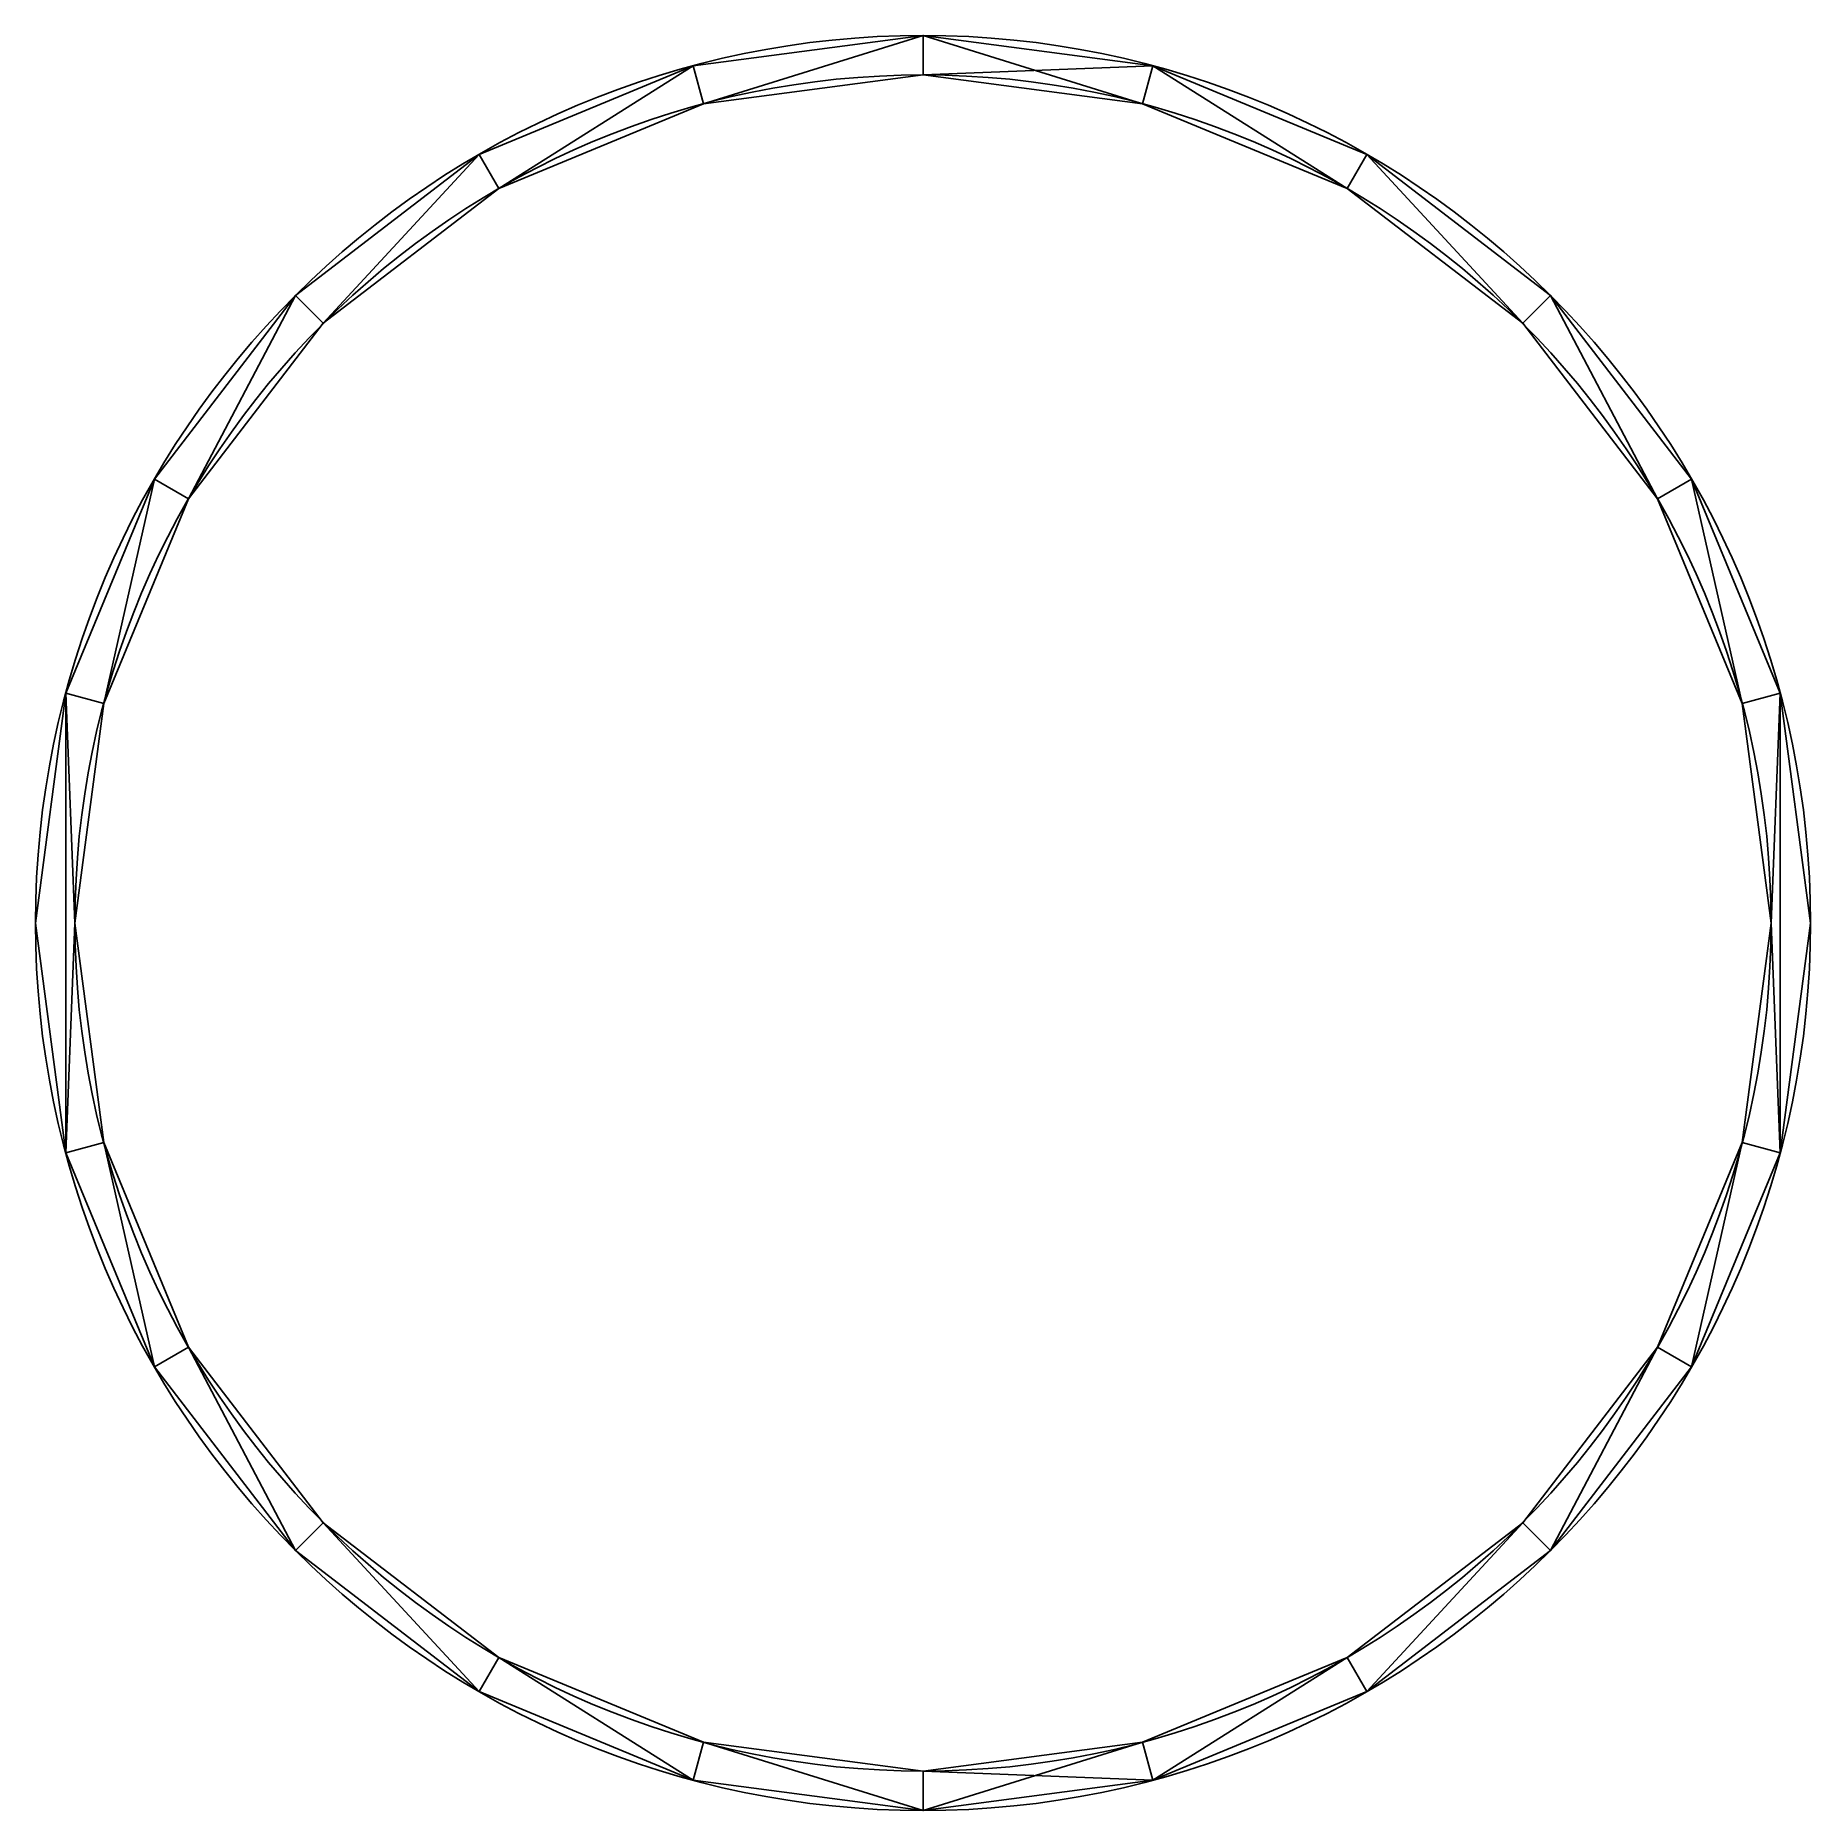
# Model space of a CAD drawing. Extents: x -45 to 45, y -45 to 45.
import ezdxf

# ---------------------------------------------------------------- set-up
doc = ezdxf.new("R2010")
doc.units = 0
doc.header["$MEASUREMENT"] = 0
doc.layers.get('0').update_dxf_attribs({"color": 13, "linetype": 'CONTINUOUS'})

msp = doc.modelspace()

# ---------------------------------------------------------------- linework, layer by layer
for p, q in [((0, 45, -68), (0, 45)), ((-11.647, 43.467, -68), (-11.647, 43.467)), ((11.647, 43.467, -68), (11.647, 43.467)), ((0, 43), (0, 43, -68)), ((-11.129, 41.535), (-11.129, 41.535, -68)), ((11.129, 41.535), (11.129, 41.535, -68)), ((-22.5, 38.971, -68), (-22.5, 38.971)), ((22.5, 38.971, -68), (22.5, 38.971)), ((-21.5, 37.239), (-21.5, 37.239, -68)), ((21.5, 37.239), (21.5, 37.239, -68)), ((-31.82, 31.82, -68), (-31.82, 31.82)), ((31.82, 31.82, -68), (31.82, 31.82)), ((-30.406, 30.406), (-30.406, 30.406, -68)), ((30.406, 30.406), (30.406, 30.406, -68)), ((-38.971, 22.5, -68), (-38.971, 22.5)), ((38.971, 22.5, -68), (38.971, 22.5)), ((-37.239, 21.5), (-37.239, 21.5, -68)), ((37.239, 21.5), (37.239, 21.5, -68)), ((-43.467, 11.647, -68), (-43.467, 11.647)), ((-41.535, 11.129), (-41.535, 11.129, -68)), ((41.535, 11.129), (41.535, 11.129, -68)), ((43.467, 11.647, -68), (43.467, 11.647)), ((-45, 0, -68), (-45, 0)), ((-43, 0), (-43, 0, -68)), ((43, 0), (43, 0, -68)), ((45, 0, -68), (45, 0)), ((-43.467, -11.647, -68), (-43.467, -11.647)), ((-41.535, -11.129), (-41.535, -11.129, -68)), ((41.535, -11.129), (41.535, -11.129, -68)), ((43.467, -11.647, -68), (43.467, -11.647)), ((-37.239, -21.5), (-37.239, -21.5, -68)), ((37.239, -21.5), (37.239, -21.5, -68)), ((-38.971, -22.5, -68), (-38.971, -22.5)), ((38.971, -22.5, -68), (38.971, -22.5)), ((-30.406, -30.406), (-30.406, -30.406, -68)), ((30.406, -30.406), (30.406, -30.406, -68)), ((-31.82, -31.82, -68), (-31.82, -31.82)), ((31.82, -31.82, -68), (31.82, -31.82)), ((-21.5, -37.239), (-21.5, -37.239, -68)), ((21.5, -37.239), (21.5, -37.239, -68)), ((-22.5, -38.971, -68), (-22.5, -38.971)), ((22.5, -38.971, -68), (22.5, -38.971)), ((-11.129, -41.535), (-11.129, -41.535, -68)), ((11.129, -41.535), (11.129, -41.535, -68)), ((0, -43), (0, -43, -68)), ((-11.647, -43.467, -68), (-11.647, -43.467)), ((11.647, -43.467, -68), (11.647, -43.467)), ((0, -45, -68), (0, -45))]:
    msp.add_line(p, q)
for centre in [(0, 0), (0, 0, -68)]:
    msp.add_circle(centre, 45)
at = {"extrusion": (0, 0, -1)}
for centre in [(0, 0), (0, 0, 68)]:
    msp.add_circle(centre, 43, dxfattribs=at)

# ---------------------------------------------------------------- meshes
mesh = msp.add_polyface()
corners = [(-43.467, -11.647), (-43.467, 11.647), (-45, 0), (-43, 0), (-41.535, -11.129), (-38.971, -22.5), (-37.239, -21.5), (-31.82, -31.82), (-30.406, -30.406), (-22.5, -38.971), (-21.5, -37.239), (-11.647, -43.467), (-11.129, -41.535), (0, -45), (0, -43), (11.647, -43.467), (11.129, -41.535), (21.5, -37.239), (22.5, -38.971), (30.406, -30.406), (31.82, -31.82), (37.239, -21.5), (38.971, -22.5), (41.535, -11.129), (43.467, -11.647), (43, 0), (-41.535, 11.129), (-38.971, 22.5), (-37.239, 21.5), (-31.82, 31.82), (-30.406, 30.406), (-22.5, 38.971), (-21.5, 37.239), (-11.647, 43.467), (-11.129, 41.535), (0, 45), (0, 43), (11.129, 41.535), (11.647, 43.467), (21.5, 37.239), (22.5, 38.971), (30.406, 30.406), (31.82, 31.82), (37.239, 21.5), (38.971, 22.5), (41.535, 11.129), (43.467, 11.647), (45, 0)]
mesh.append_faces([[corners[k] for k in face] for face in [(0, 1, 2), (46, 24, 47)]], dxfattribs={"vtx0": -1})
mesh.append_faces([[corners[k] for k in face] for face in [(3, 0, 4), (4, 5, 6), (6, 7, 8), (8, 9, 10), (10, 11, 12), (12, 13, 14), (14, 15, 16), (16, 15, 17), (17, 18, 19), (19, 20, 21), (21, 22, 23), (23, 24, 25), (1, 26, 27), (26, 1, 3), (27, 28, 29), (29, 30, 31), (31, 32, 33), (33, 34, 35), (35, 37, 38), (38, 39, 40), (40, 41, 42), (42, 43, 44), (44, 45, 46)]], dxfattribs={"vtx0": -1, "vtx1": -1})
mesh.append_faces([[corners[k] for k in face] for face in [(1, 0, 3), (46, 25, 24)]], dxfattribs={"vtx0": -1, "vtx1": -1, "vtx2": -1})
mesh.append_faces([[corners[k] for k in face] for face in [(4, 0, 5), (6, 5, 7), (8, 7, 9), (10, 9, 11), (12, 11, 13), (14, 13, 15), (17, 15, 18), (19, 18, 20), (21, 20, 22), (23, 22, 24), (27, 26, 28), (29, 28, 30), (31, 30, 32), (33, 32, 34), (35, 34, 36), (35, 36, 37), (38, 37, 39), (40, 39, 41), (42, 41, 43), (44, 43, 45), (46, 45, 25)]], dxfattribs={"vtx0": -1, "vtx2": -1})
mesh = msp.add_polyface()
corners = [(-43.467, 11.647, -68), (-41.535, 11.129, -68), (-43, 0, -68), (-38.971, 22.5, -68), (-37.239, 21.5, -68), (-31.82, 31.82, -68), (-30.406, 30.406, -68), (-22.5, 38.971, -68), (-21.5, 37.239, -68), (-11.647, 43.467, -68), (-11.129, 41.535, -68), (0, 45, -68), (0, 43, -68), (11.647, 43.467, -68), (11.129, 41.535, -68), (21.5, 37.239, -68), (22.5, 38.971, -68), (30.406, 30.406, -68), (31.82, 31.82, -68), (37.239, 21.5, -68), (38.971, 22.5, -68), (41.535, 11.129, -68), (43.467, 11.647, -68), (43, 0, -68), (43.467, -11.647, -68), (45, 0, -68), (-43.467, -11.647, -68), (-45, 0, -68), (-41.535, -11.129, -68), (-38.971, -22.5, -68), (-37.239, -21.5, -68), (-31.82, -31.82, -68), (-30.406, -30.406, -68), (-22.5, -38.971, -68), (-21.5, -37.239, -68), (-11.647, -43.467, -68), (-11.129, -41.535, -68), (0, -45, -68), (0, -43, -68), (11.129, -41.535, -68), (11.647, -43.467, -68), (21.5, -37.239, -68), (22.5, -38.971, -68), (30.406, -30.406, -68), (31.82, -31.82, -68), (37.239, -21.5, -68), (38.971, -22.5, -68), (41.535, -11.129, -68)]
mesh.append_faces([[corners[k] for k in face] for face in [(24, 22, 25), (0, 26, 27)]], dxfattribs={"vtx0": -1})
mesh.append_faces([[corners[k] for k in face] for face in [(1, 3, 4), (4, 5, 6), (6, 7, 8), (8, 9, 10), (10, 11, 12), (12, 13, 14), (14, 13, 15), (15, 16, 17), (17, 18, 19), (19, 20, 21), (21, 22, 23), (26, 28, 29), (29, 30, 31), (31, 32, 33), (33, 34, 35), (35, 36, 37), (37, 39, 40), (40, 41, 42), (42, 43, 44), (44, 45, 46), (46, 47, 24)]], dxfattribs={"vtx0": -1, "vtx1": -1})
mesh.append_faces([[corners[k] for k in face] for face in [(23, 22, 24), (26, 0, 2)]], dxfattribs={"vtx0": -1, "vtx1": -1, "vtx2": -1})
mesh.append_faces([[corners[k] for k in face] for face in [(0, 1, 2), (1, 0, 3), (4, 3, 5), (6, 5, 7), (8, 7, 9), (10, 9, 11), (12, 11, 13), (15, 13, 16), (17, 16, 18), (19, 18, 20), (21, 20, 22), (26, 2, 28), (29, 28, 30), (31, 30, 32), (33, 32, 34), (35, 34, 36), (37, 36, 38), (37, 38, 39), (40, 39, 41), (42, 41, 43), (44, 43, 45), (46, 45, 47), (24, 47, 23)]], dxfattribs={"vtx0": -1, "vtx2": -1})
mesh = msp.add_polyface()
corners = [(-11.647, 43.467), (0, 45, -68), (-11.647, 43.467, -68), (0, 45)]
mesh.append_faces([[corners[k] for k in face] for face in [(0, 1, 2), (1, 0, 3)]], dxfattribs={"vtx0": -1})
mesh = msp.add_polyface()
corners = [(0, 45), (11.647, 43.467, -68), (0, 45, -68), (11.647, 43.467)]
mesh.append_faces([[corners[k] for k in face] for face in [(0, 1, 2), (1, 0, 3)]], dxfattribs={"vtx0": -1})
mesh = msp.add_polyface()
corners = [(-22.5, 38.971), (-11.647, 43.467, -68), (-22.5, 38.971, -68), (-11.647, 43.467)]
mesh.append_faces([[corners[k] for k in face] for face in [(0, 1, 2), (1, 0, 3)]], dxfattribs={"vtx0": -1})
mesh = msp.add_polyface()
corners = [(11.647, 43.467), (22.5, 38.971, -68), (11.647, 43.467, -68), (22.5, 38.971)]
mesh.append_faces([[corners[k] for k in face] for face in [(0, 1, 2), (1, 0, 3)]], dxfattribs={"vtx0": -1})
mesh = msp.add_polyface()
corners = [(0, 43), (-11.129, 41.535, -68), (0, 43, -68), (-11.129, 41.535)]
mesh.append_faces([[corners[k] for k in face] for face in [(0, 1, 2), (1, 0, 3)]], dxfattribs={"vtx0": -1})
mesh = msp.add_polyface()
corners = [(11.129, 41.535), (0, 43, -68), (11.129, 41.535, -68), (0, 43)]
mesh.append_faces([[corners[k] for k in face] for face in [(0, 1, 2), (1, 0, 3)]], dxfattribs={"vtx0": -1})
mesh = msp.add_polyface()
corners = [(-11.129, 41.535), (-21.5, 37.239, -68), (-11.129, 41.535, -68), (-21.5, 37.239)]
mesh.append_faces([[corners[k] for k in face] for face in [(0, 1, 2), (1, 0, 3)]], dxfattribs={"vtx0": -1})
mesh = msp.add_polyface()
corners = [(21.5, 37.239), (11.129, 41.535, -68), (21.5, 37.239, -68), (11.129, 41.535)]
mesh.append_faces([[corners[k] for k in face] for face in [(0, 1, 2), (1, 0, 3)]], dxfattribs={"vtx0": -1})
mesh = msp.add_polyface()
corners = [(-31.82, 31.82), (-22.5, 38.971, -68), (-31.82, 31.82, -68), (-22.5, 38.971)]
mesh.append_faces([[corners[k] for k in face] for face in [(0, 1, 2), (1, 0, 3)]], dxfattribs={"vtx0": -1})
mesh = msp.add_polyface()
corners = [(22.5, 38.971), (31.82, 31.82, -68), (22.5, 38.971, -68), (31.82, 31.82)]
mesh.append_faces([[corners[k] for k in face] for face in [(0, 1, 2), (1, 0, 3)]], dxfattribs={"vtx0": -1})
mesh = msp.add_polyface()
corners = [(-21.5, 37.239), (-30.406, 30.406, -68), (-21.5, 37.239, -68), (-30.406, 30.406)]
mesh.append_faces([[corners[k] for k in face] for face in [(0, 1, 2), (1, 0, 3)]], dxfattribs={"vtx0": -1})
mesh = msp.add_polyface()
corners = [(30.406, 30.406), (21.5, 37.239, -68), (30.406, 30.406, -68), (21.5, 37.239)]
mesh.append_faces([[corners[k] for k in face] for face in [(0, 1, 2), (1, 0, 3)]], dxfattribs={"vtx0": -1})
mesh = msp.add_polyface()
corners = [(-31.82, 31.82), (-38.971, 22.5, -68), (-38.971, 22.5), (-31.82, 31.82, -68)]
mesh.append_faces([[corners[k] for k in face] for face in [(0, 1, 2), (1, 0, 3)]], dxfattribs={"vtx0": -1})
mesh = msp.add_polyface()
corners = [(31.82, 31.82, -68), (38.971, 22.5), (38.971, 22.5, -68), (31.82, 31.82)]
mesh.append_faces([[corners[k] for k in face] for face in [(0, 1, 2), (1, 0, 3)]], dxfattribs={"vtx0": -1})
mesh = msp.add_polyface()
corners = [(-30.406, 30.406, -68), (-37.239, 21.5), (-37.239, 21.5, -68), (-30.406, 30.406)]
mesh.append_faces([[corners[k] for k in face] for face in [(0, 1, 2), (1, 0, 3)]], dxfattribs={"vtx0": -1})
mesh = msp.add_polyface()
corners = [(30.406, 30.406), (37.239, 21.5, -68), (37.239, 21.5), (30.406, 30.406, -68)]
mesh.append_faces([[corners[k] for k in face] for face in [(0, 1, 2), (1, 0, 3)]], dxfattribs={"vtx0": -1})
mesh = msp.add_polyface()
corners = [(-38.971, 22.5), (-43.467, 11.647, -68), (-43.467, 11.647), (-38.971, 22.5, -68)]
mesh.append_faces([[corners[k] for k in face] for face in [(0, 1, 2), (1, 0, 3)]], dxfattribs={"vtx0": -1})
mesh = msp.add_polyface()
corners = [(38.971, 22.5, -68), (43.467, 11.647), (43.467, 11.647, -68), (38.971, 22.5)]
mesh.append_faces([[corners[k] for k in face] for face in [(0, 1, 2), (1, 0, 3)]], dxfattribs={"vtx0": -1})
mesh = msp.add_polyface()
corners = [(-37.239, 21.5, -68), (-41.535, 11.129), (-41.535, 11.129, -68), (-37.239, 21.5)]
mesh.append_faces([[corners[k] for k in face] for face in [(0, 1, 2), (1, 0, 3)]], dxfattribs={"vtx0": -1})
mesh = msp.add_polyface()
corners = [(37.239, 21.5), (41.535, 11.129, -68), (41.535, 11.129), (37.239, 21.5, -68)]
mesh.append_faces([[corners[k] for k in face] for face in [(0, 1, 2), (1, 0, 3)]], dxfattribs={"vtx0": -1})
mesh = msp.add_polyface()
corners = [(-43.467, 11.647), (-45, 0, -68), (-45, 0), (-43.467, 11.647, -68)]
mesh.append_faces([[corners[k] for k in face] for face in [(0, 1, 2), (1, 0, 3)]], dxfattribs={"vtx0": -1})
mesh = msp.add_polyface()
corners = [(-41.535, 11.129, -68), (-43, 0), (-43, 0, -68), (-41.535, 11.129)]
mesh.append_faces([[corners[k] for k in face] for face in [(0, 1, 2), (1, 0, 3)]], dxfattribs={"vtx0": -1})
mesh = msp.add_polyface()
corners = [(41.535, 11.129), (43, 0, -68), (43, 0), (41.535, 11.129, -68)]
mesh.append_faces([[corners[k] for k in face] for face in [(0, 1, 2), (1, 0, 3)]], dxfattribs={"vtx0": -1})
mesh = msp.add_polyface()
corners = [(43.467, 11.647, -68), (45, 0), (45, 0, -68), (43.467, 11.647)]
mesh.append_faces([[corners[k] for k in face] for face in [(0, 1, 2), (1, 0, 3)]], dxfattribs={"vtx0": -1})
mesh = msp.add_polyface()
corners = [(-45, 0), (-43.467, -11.647, -68), (-43.467, -11.647), (-45, 0, -68)]
mesh.append_faces([[corners[k] for k in face] for face in [(0, 1, 2), (1, 0, 3)]], dxfattribs={"vtx0": -1})
mesh = msp.add_polyface()
corners = [(-43, 0, -68), (-41.535, -11.129), (-41.535, -11.129, -68), (-43, 0)]
mesh.append_faces([[corners[k] for k in face] for face in [(0, 1, 2), (1, 0, 3)]], dxfattribs={"vtx0": -1})
mesh = msp.add_polyface()
corners = [(43, 0), (41.535, -11.129, -68), (41.535, -11.129), (43, 0, -68)]
mesh.append_faces([[corners[k] for k in face] for face in [(0, 1, 2), (1, 0, 3)]], dxfattribs={"vtx0": -1})
mesh = msp.add_polyface()
corners = [(45, 0, -68), (43.467, -11.647), (43.467, -11.647, -68), (45, 0)]
mesh.append_faces([[corners[k] for k in face] for face in [(0, 1, 2), (1, 0, 3)]], dxfattribs={"vtx0": -1})
mesh = msp.add_polyface()
corners = [(-43.467, -11.647), (-38.971, -22.5, -68), (-38.971, -22.5), (-43.467, -11.647, -68)]
mesh.append_faces([[corners[k] for k in face] for face in [(0, 1, 2), (1, 0, 3)]], dxfattribs={"vtx0": -1})
mesh = msp.add_polyface()
corners = [(-41.535, -11.129, -68), (-37.239, -21.5), (-37.239, -21.5, -68), (-41.535, -11.129)]
mesh.append_faces([[corners[k] for k in face] for face in [(0, 1, 2), (1, 0, 3)]], dxfattribs={"vtx0": -1})
mesh = msp.add_polyface()
corners = [(41.535, -11.129), (37.239, -21.5, -68), (37.239, -21.5), (41.535, -11.129, -68)]
mesh.append_faces([[corners[k] for k in face] for face in [(0, 1, 2), (1, 0, 3)]], dxfattribs={"vtx0": -1})
mesh = msp.add_polyface()
corners = [(43.467, -11.647, -68), (38.971, -22.5), (38.971, -22.5, -68), (43.467, -11.647)]
mesh.append_faces([[corners[k] for k in face] for face in [(0, 1, 2), (1, 0, 3)]], dxfattribs={"vtx0": -1})
mesh = msp.add_polyface()
corners = [(-37.239, -21.5, -68), (-30.406, -30.406), (-30.406, -30.406, -68), (-37.239, -21.5)]
mesh.append_faces([[corners[k] for k in face] for face in [(0, 1, 2), (1, 0, 3)]], dxfattribs={"vtx0": -1})
mesh = msp.add_polyface()
corners = [(37.239, -21.5), (30.406, -30.406, -68), (30.406, -30.406), (37.239, -21.5, -68)]
mesh.append_faces([[corners[k] for k in face] for face in [(0, 1, 2), (1, 0, 3)]], dxfattribs={"vtx0": -1})
mesh = msp.add_polyface()
corners = [(-38.971, -22.5), (-31.82, -31.82, -68), (-31.82, -31.82), (-38.971, -22.5, -68)]
mesh.append_faces([[corners[k] for k in face] for face in [(0, 1, 2), (1, 0, 3)]], dxfattribs={"vtx0": -1})
mesh = msp.add_polyface()
corners = [(38.971, -22.5, -68), (31.82, -31.82), (31.82, -31.82, -68), (38.971, -22.5)]
mesh.append_faces([[corners[k] for k in face] for face in [(0, 1, 2), (1, 0, 3)]], dxfattribs={"vtx0": -1})
mesh = msp.add_polyface()
corners = [(-30.406, -30.406), (-21.5, -37.239, -68), (-30.406, -30.406, -68), (-21.5, -37.239)]
mesh.append_faces([[corners[k] for k in face] for face in [(0, 1, 2), (1, 0, 3)]], dxfattribs={"vtx0": -1})
mesh = msp.add_polyface()
corners = [(21.5, -37.239), (30.406, -30.406, -68), (21.5, -37.239, -68), (30.406, -30.406)]
mesh.append_faces([[corners[k] for k in face] for face in [(0, 1, 2), (1, 0, 3)]], dxfattribs={"vtx0": -1})
mesh = msp.add_polyface()
corners = [(-22.5, -38.971), (-31.82, -31.82, -68), (-22.5, -38.971, -68), (-31.82, -31.82)]
mesh.append_faces([[corners[k] for k in face] for face in [(0, 1, 2), (1, 0, 3)]], dxfattribs={"vtx0": -1})
mesh = msp.add_polyface()
corners = [(31.82, -31.82), (22.5, -38.971, -68), (31.82, -31.82, -68), (22.5, -38.971)]
mesh.append_faces([[corners[k] for k in face] for face in [(0, 1, 2), (1, 0, 3)]], dxfattribs={"vtx0": -1})
mesh = msp.add_polyface()
corners = [(-21.5, -37.239), (-11.129, -41.535, -68), (-21.5, -37.239, -68), (-11.129, -41.535)]
mesh.append_faces([[corners[k] for k in face] for face in [(0, 1, 2), (1, 0, 3)]], dxfattribs={"vtx0": -1})
mesh = msp.add_polyface()
corners = [(11.129, -41.535), (21.5, -37.239, -68), (11.129, -41.535, -68), (21.5, -37.239)]
mesh.append_faces([[corners[k] for k in face] for face in [(0, 1, 2), (1, 0, 3)]], dxfattribs={"vtx0": -1})
mesh = msp.add_polyface()
corners = [(-11.647, -43.467), (-22.5, -38.971, -68), (-11.647, -43.467, -68), (-22.5, -38.971)]
mesh.append_faces([[corners[k] for k in face] for face in [(0, 1, 2), (1, 0, 3)]], dxfattribs={"vtx0": -1})
mesh = msp.add_polyface()
corners = [(22.5, -38.971), (11.647, -43.467, -68), (22.5, -38.971, -68), (11.647, -43.467)]
mesh.append_faces([[corners[k] for k in face] for face in [(0, 1, 2), (1, 0, 3)]], dxfattribs={"vtx0": -1})
mesh = msp.add_polyface()
corners = [(-11.129, -41.535), (0, -43, -68), (-11.129, -41.535, -68), (0, -43)]
mesh.append_faces([[corners[k] for k in face] for face in [(0, 1, 2), (1, 0, 3)]], dxfattribs={"vtx0": -1})
mesh = msp.add_polyface()
corners = [(0, -43), (11.129, -41.535, -68), (0, -43, -68), (11.129, -41.535)]
mesh.append_faces([[corners[k] for k in face] for face in [(0, 1, 2), (1, 0, 3)]], dxfattribs={"vtx0": -1})
mesh = msp.add_polyface()
corners = [(0, -45), (-11.647, -43.467, -68), (0, -45, -68), (-11.647, -43.467)]
mesh.append_faces([[corners[k] for k in face] for face in [(0, 1, 2), (1, 0, 3)]], dxfattribs={"vtx0": -1})
mesh = msp.add_polyface()
corners = [(11.647, -43.467), (0, -45, -68), (11.647, -43.467, -68), (0, -45)]
mesh.append_faces([[corners[k] for k in face] for face in [(0, 1, 2), (1, 0, 3)]], dxfattribs={"vtx0": -1})

doc.saveas('drawing.dxf')
